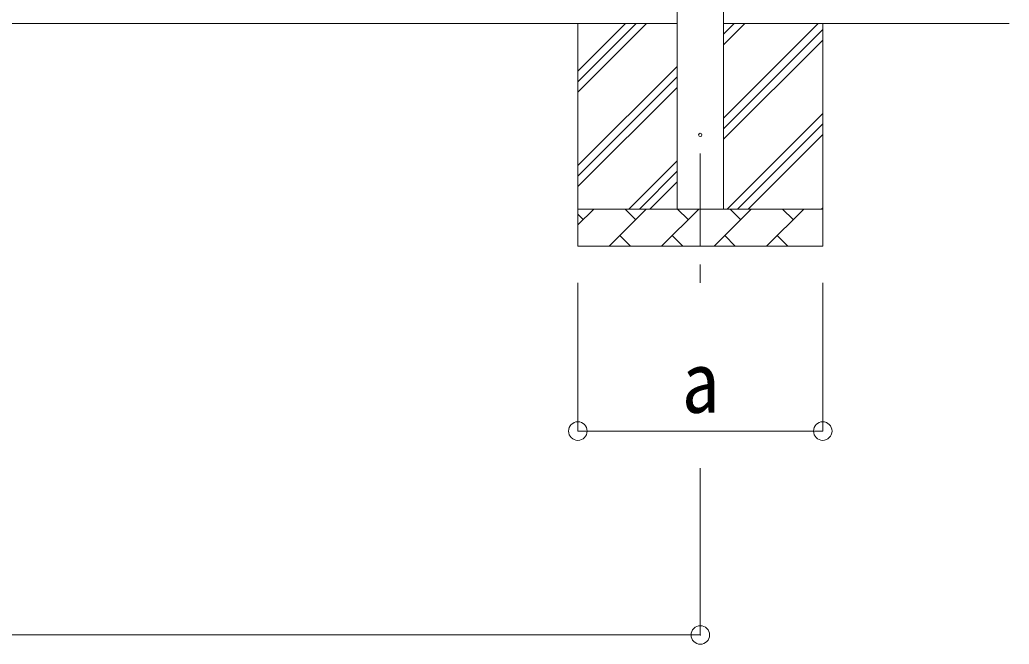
# Model space of a CAD drawing. Units: millimetres at full size, sheet at 1:50; details may follow other scales. Extents: x -14053 to 14053, y -9700 to 9700.
# Drawn here: x -2810 to -143, y -3570 to -1885 of the extents above; entities that cross this region are included whole.
import ezdxf
from ezdxf.enums import TextEntityAlignment as Align

# ---------------------------------------------------------------- set-up
doc = ezdxf.new("R2010")
doc.units = ezdxf.units.MM
doc.header["$LTSCALE"] = 50
doc.header["$PDMODE"] = 32
doc.header["$PDSIZE"] = 50
doc.linetypes.add('CHAIN1', pattern=[8, 5, -1, 1, -1])
for name, color, linetype, lineweight in [('0-1_Defpoints', 7, 'CHAIN1', 9), ('0-2_TEXT1', 4, 'Continuous', 9), ('0-3_SHAPE', 7, 'Continuous', 9), ('0-8_TABLE1', 6, 'Continuous', 9)]:
    doc.layers.add(name, color=color, linetype=linetype, lineweight=lineweight)
doc.styles.add('ＭＳ ゴシック', font='')
doc.styles.get('ＭＳ ゴシック').set_extended_font_data('MS Gothic')

msp = doc.modelspace()

# ---------------------------------------------------------------- linework, layer by layer
at = {"layer": '0-1_Defpoints'}
msp.add_line((-975.88, -2245.61), (-975.88, -2594.61), dxfattribs=at)
at = {"layer": '0-2_TEXT1'}
for p, q in [((-1038.38, -2395.61), (-1038.38, 459.39)), ((-913.38, 459.39), (-913.38, -2395.61))]:
    msp.add_line(p, q, dxfattribs=at)
msp.add_circle((-975.88, -2195.61), 4.5, dxfattribs=at)
at = {"layer": '0-3_SHAPE'}
for p, q in [((-1038.38, -1895.61), (-6249.88, -1895.61)), ((-1305.88, -2024.09), (-1177.4, -1895.61)), ((-1305.88, -2052.38), (-1149.11, -1895.61)), ((-1305.88, -2080.66), (-1120.83, -1895.61)), ((-1305.88, -1895.61), (-1305.88, -2495.61)), ((-913.38, -1924.43), (-884.56, -1895.61)), ((-913.38, -1952.72), (-856.27, -1895.61)), ((-913.38, -2150.71), (-658.28, -1895.61)), ((-913.38, -1895.61), (-143.38, -1895.61)), ((-913.38, -2178.99), (-645.88, -1911.49)), ((-645.88, -1895.61), (-645.88, -2495.61)), ((-913.38, -2207.28), (-645.88, -1939.78)), ((-1305.88, -2278.65), (-1038.38, -2011.15)), ((-1305.88, -2306.93), (-1038.38, -2039.43)), ((-1305.88, -2335.22), (-1038.38, -2067.72)), ((-903.72, -2395.61), (-645.88, -2137.77)), ((-875.44, -2395.61), (-645.88, -2166.05)), ((-847.15, -2395.61), (-645.88, -2194.34)), ((-1168.28, -2395.61), (-1038.38, -2265.71)), ((-1140, -2395.61), (-1038.38, -2293.99)), ((-1111.71, -2395.61), (-1038.38, -2322.28)), ((-1305.88, -2438.5), (-1262.99, -2395.61)), ((-1305.88, -2395.61), (-645.88, -2395.61)), ((-1221.57, -2495.61), (-1121.57, -2395.61)), ((-1150.12, -2424.16), (-1178.67, -2395.61)), ((-1080.14, -2495.61), (-980.14, -2395.61)), ((-1008.7, -2424.16), (-1037.25, -2395.61)), ((-938.72, -2495.61), (-838.72, -2395.61)), ((-867.28, -2424.16), (-895.83, -2395.61)), ((-797.3, -2495.61), (-697.3, -2395.61)), ((-725.86, -2424.16), (-754.41, -2395.61)), ((-649.16, -2395.61), (-645.88, -2392.33)), ((-1291.54, -2424.16), (-1305.88, -2409.82)), ((-1193.01, -2467.06), (-1164.46, -2495.61)), ((-1051.59, -2467.06), (-1023.04, -2495.61)), ((-910.17, -2467.06), (-881.62, -2495.61)), ((-768.75, -2467.06), (-740.2, -2495.61)), ((-645.88, -2495.61), (-1305.88, -2495.61))]:
    msp.add_line(p, q, dxfattribs=at)
at = {"layer": '0-8_TABLE1'}
for p, q in [((-1305.88, -2994.61), (-1305.88, -2594.61)), ((-975.88, -3544.61), (-975.88, -3094.61)), ((-6312.38, -3544.61), (-975.88, -3544.61))]:
    msp.add_line(p, q, dxfattribs=at)
msp.add_lwpolyline([(-1305.88, -2994.61), (-645.88, -2994.61), (-645.88, -2594.61)], dxfattribs=at)
for p in [(-1305.88, -2994.61), (-645.88, -2994.61), (-975.88, -3544.61)]:
    msp.add_point(p, dxfattribs=at)

# ---------------------------------------------------------------- texts
at = {"layer": '0-8_TABLE1', "color": 7, "style": 'ＭＳ ゴシック', "width": 0.9}
msp.add_text('a', height=165, dxfattribs=at).set_placement((-1025.88, -2994.61), align=Align.BOTTOM_LEFT)

doc.saveas('drawing.dxf')
